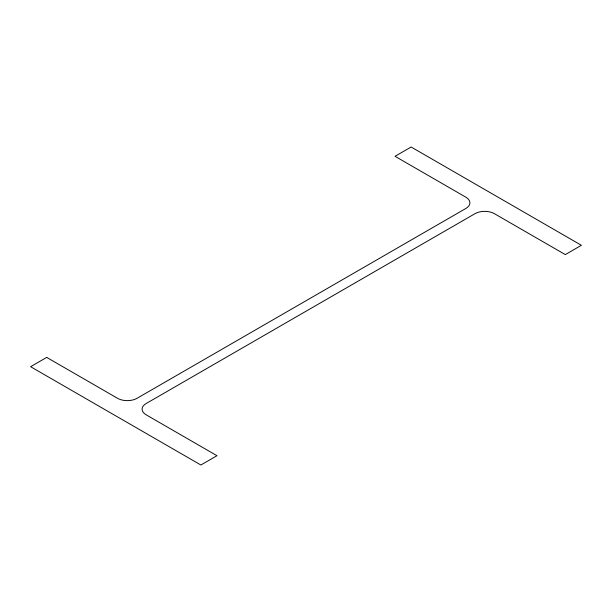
<?xml version="1.0" encoding="UTF-8"?>
<svg xmlns="http://www.w3.org/2000/svg" width="612" height="612" viewBox="0 0 612 612"><rect width="100%" height="100%" fill="white"/><g stroke="black" fill="none" stroke-linecap="round" stroke-linejoin="round"><path stroke-width="0.92" d="M46.703 357.4L30.6 366.695L200.866 464.998L216.969 455.703L146.123 414.798A13.778 7.956 0 0 1 146.123 403.545L474.958 213.695A13.778 7.956 0 0 1 494.45 213.695L565.297 254.6L581.4 245.305L411.134 147.002L395.031 156.297L465.877 197.202A13.778 7.956 0 0 1 465.877 208.455L137.042 398.305A13.778 7.956 0 0 1 117.55 398.305L46.703 357.4"/></g></svg>
